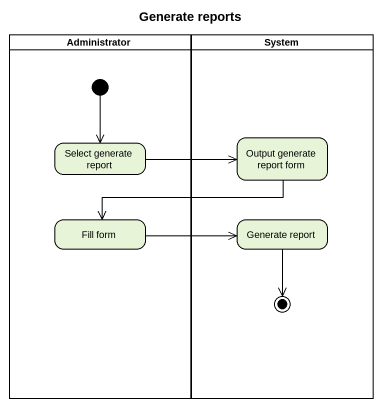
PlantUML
@startuml
title Generate reports
hide empty description
state Administrator <<partition>> {
  state "Select generate report" as Select_generate_report
  state "Fill form" as Fill_form
  [*] --> Select_generate_report
}
state System <<partition>> {
  state "Output generate report form" as Output_generate_report_form
  state "Generate report" as Generate_report
  Generate_report --> [*]
}
Output_generate_report_form -left-> Fill_form
Select_generate_report -right-> Output_generate_report_form
Fill_form -right-> Generate_report
@enduml
